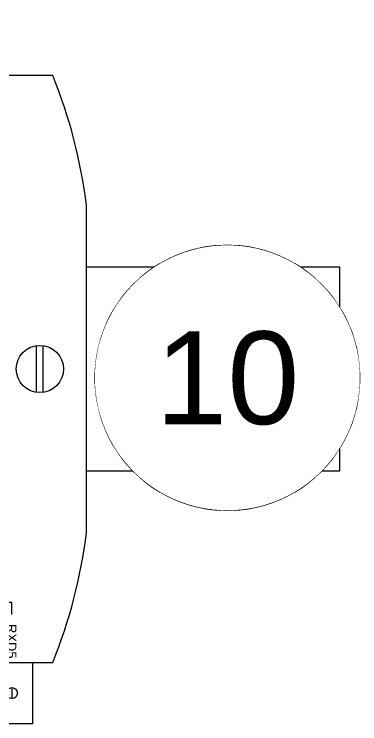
# Model space of a CAD drawing. Header units: inches. Extents: x -228 to 241, y -155 to 115.
# Drawn here: x -160.295 to -157.966, y 69.649 to 74.432 of the extents above; entities that cross this region are included whole.
import ezdxf
from ezdxf.enums import TextEntityAlignment as Align

# ---------------------------------------------------------------- set-up
doc = ezdxf.new("R2010")
doc.units = ezdxf.units.IN
doc.header["$MEASUREMENT"] = 0
doc.set_wipeout_variables(frame=1)
for name, color, linetype in [('DIM', 1, 'Continuous'), ('DIN Rail', 6, 'Continuous'), ('ICP 7188E2', 9, 'Continuous'), ('PANEL WIRE', 5, 'Continuous')]:
    doc.layers.add(name, color=color, linetype=linetype)
doc.styles.add('ARIAL', font='arial.ttf')
doc.styles.add('Notes', font='arial.ttf', dxfattribs={"height": 0.125})

# ---------------------------------------------------------------- blocks, each defined once
blk = doc.blocks.new('ICP 7188E5')
at = {"layer": 'ICP 7188E2'}
for p, q in [((4.3699, 1.0546), (4.3699, -1.0546)), ((4.126, 0.9139), (4.2005, 0.9139)), ((4.126, 0.7733), (4.2005, 0.7733)), ((4.126, 0.6327), (4.2005, 0.6327)), ((4.126, 0.4921), (4.2005, 0.4921)), ((4.126, 0.3515), (4.2005, 0.3515)), ((4.126, 0.2109), (4.2005, 0.2109)), ((4.126, 0.0703), (4.2005, 0.0703)), ((4.126, -0.0703), (4.2005, -0.0703)), ((4.126, -0.2109), (4.2005, -0.2109)), ((4.126, -0.3515), (4.2005, -0.3515)), ((4.126, -0.4921), (4.2005, -0.4921)), ((4.126, -0.6327), (4.2005, -0.6327)), ((4.126, -0.7733), (4.2005, -0.7733)), ((4.126, -0.9139), (4.2005, -0.9139))]:
    blk.add_line(p, q, dxfattribs=at)
for centre in [(4.1632, 0.9139), (4.1632, 0.7733), (4.1632, 0.6327), (4.1632, 0.4921), (4.1632, 0.3515), (4.1632, 0.2109), (4.1632, 0.0703), (4.1632, -0.0703), (4.1632, -0.2109), (4.1632, -0.3515), (4.1632, -0.4921), (4.1632, -0.6327), (4.1632, -0.7733), (4.1632, -0.9139)]:
    blk.add_circle(centre, 0.0372, dxfattribs=at)
blk.add_wipeout([(3.9566, -1.1895), (3.9566, 1.1895), (3.08, 1.4173), (0.8766, 1.4173), (0, 1.1895), (0, 0.4219), (-0.4133, 0.4219), (-0.4133, -0.9843), (0, -0.9843), (0, -1.1895), (0.8766, -1.4173), (3.08, -1.4173)]).dxf.layer = 'ICP 7188E2'
for p, q in [((2.1359, 1.1254), (1.8207, 1.1254)), ((2.1359, 1.0794), (1.8207, 1.0794)), ((4.3699, 1.0546), (3.9566, 1.0546)), ((3.6333, 0.9139), (3.5516, 0.9139)), ((3.5516, 0.9139), (3.5516, 0.7707)), ((3.5516, 0.5064), (3.5516, 0.3515)), ((-0.4133, 0.4219), (-0.4133, -0.9843)), ((-0.4133, 0.4219), (0, 0.4219)), ((3.6333, 0.3515), (3.5516, 0.3515)), ((3.5516, 0.3515), (3.5516, 0.138)), ((-0.1694, 0.2812), (-0.2439, 0.2812)), ((0.3233, 0.2812), (0.405, 0.2812)), ((0.405, 0.2812), (0.405, 0.2083)), ((-0.1694, 0.1406), (-0.2439, 0.1406)), ((-0.1694, 0), (-0.2439, 0)), ((0.405, -0.0559), (0.405, -0.1406)), ((-0.1694, -0.1406), (-0.2439, -0.1406)), ((0.405, -0.1406), (0.3233, -0.1406)), ((3.5516, -0.1263), (3.5516, -0.3515)), ((-0.1694, -0.2812), (-0.2439, -0.2812)), ((3.6333, -0.3515), (3.5516, -0.3515)), ((3.5516, -0.3515), (3.5516, -0.4947)), ((-0.1694, -0.4218), (-0.2439, -0.4218)), ((-0.1694, -0.5624), (-0.2439, -0.5624)), ((-0.1694, -0.703), (-0.2439, -0.703)), ((3.5516, -0.759), (3.5516, -0.9139)), ((-0.1694, -0.8436), (-0.2439, -0.8436)), ((3.5516, -0.9139), (3.6333, -0.9139)), ((-0.4133, -0.9843), (0, -0.9843)), ((2.1359, -1.0794), (1.8207, -1.0794)), ((4.3699, -1.0546), (3.9566, -1.0546)), ((2.1359, -1.1254), (1.8207, -1.1254))]:
    blk.add_line(p, q, dxfattribs=at)
for points in [[(3.08, 1.4173), (0.8766, 1.4173)], [(0, 1.1895), (0, -1.1895)], [(3.9566, -1.1895), (3.9566, 1.1895)], [(0.8766, -1.4173), (3.08, -1.4173)]]:
    blk.add_lwpolyline(points, dxfattribs=at)
for centre, radius in [((1.9783, 1.1024), 0.1593), ((-0.2066, 0.2812), 0.0372), ((-0.2066, 0.1406), 0.0372), ((-0.2066, 0), 0.0372), ((-0.2066, -0.1406), 0.0372), ((-0.2066, -0.2812), 0.0372), ((-0.2066, -0.4218), 0.0372), ((-0.2066, -0.5624), 0.0372), ((-0.2066, -0.703), 0.0372), ((-0.2066, -0.8436), 0.0372), ((1.9783, -1.1024), 0.1593)]:
    blk.add_circle(centre, radius, dxfattribs=at)
for centre, start, end in [((1.324, -2.1045), 97.2401, 111.897), ((2.6326, -2.1045), 68.103, 82.7599), ((1.324, 2.1045), 248.103, 262.7599), ((2.6326, 2.1045), 277.2401, 291.897)]:
    blk.add_arc(centre, 3.5501, start, end, dxfattribs=at)
at = {"layer": 'ICP 7188E2', "style": 'ARIAL'}
for s, p in [('RXD5', (3.6972, 0.9136)), ('TXD5', (3.6972, 0.773)), ('RTS5', (3.6972, 0.6327)), ('CTS5', (3.6972, 0.4921)), ('GND', (3.6972, 0.3512)), ('CTS1', (0.0479, 0.2812)), ('RXD4', (3.6972, 0.2106)), ('RTS1', (0.0479, 0.1406)), ('TXD4', (3.6972, 0.07)), ('RXD1', (0.0479, 0)), ('RTS4', (3.6972, -0.0703)), ('TXD1', (0.0479, -0.1406)), ('CTS4', (3.6972, -0.2109)), ('INIT', (0.0479, -0.2812)), ('GND', (3.6972, -0.3518)), ('D2+', (0.0479, -0.4218)), ('RXD3', (3.6972, -0.4924)), ('D2-', (0.0479, -0.5624)), ('TXD3', (3.6972, -0.633)), ('(R)Vs+', (0.0479, -0.703)), ('RTS3', (3.6972, -0.7733)), ('(B)GND', (0.0479, -0.8436)), ('CTS3', (3.6972, -0.9139))]:
    blk.add_text(s, height=0.0625, dxfattribs=at).set_placement(p, align=Align.MIDDLE_LEFT)
for s, p in [('E1', (0.405, 0.7757)), ('COM5', (3.5516, 0.6327)), ('COM1', (0.405, 0.0703)), ('COM4', (3.5515, 0)), ('COM2', (0.405, -0.4921)), ('COM3', (3.5516, -0.6327))]:
    blk.add_text(s, height=0.0625, rotation=270, dxfattribs=at).set_placement(p, align=Align.MIDDLE_CENTER)
blk = doc.blocks.new('ITEM BALLOON')
blk.add_lwpolyline([(-0.00561, 0.17854), (-0.01681, 0.17783), (-0.02794, 0.17642), (-0.03897, 0.17432), (-0.04983, 0.17153), (-0.06051, 0.16806), (-0.07094, 0.16393), (-0.08109, 0.15915), (-0.09093, 0.15375), (-0.1004, 0.14774), (-0.10948, 0.14114), (-0.11813, 0.13399), (-0.12631, 0.12631), (-0.13399, 0.11813), (-0.14114, 0.10948), (-0.14774, 0.1004), (-0.15375, 0.09093), (-0.15915, 0.08109), (-0.16393, 0.07094), (-0.16806, 0.06051), (-0.17153, 0.04983), (-0.17432, 0.03897), (-0.17642, 0.02794), (-0.17783, 0.01681), (-0.17854, 0.00561), (-0.17854, -0.00561), (-0.17783, -0.01681), (-0.17642, -0.02794), (-0.17432, -0.03897), (-0.17153, -0.04983), (-0.16806, -0.06051), (-0.16393, -0.07094), (-0.15915, -0.08109), (-0.15375, -0.09093), (-0.14774, -0.1004), (-0.14114, -0.10948), (-0.13399, -0.11813), (-0.12631, -0.12631), (-0.11813, -0.13399), (-0.10948, -0.14114), (-0.1004, -0.14774), (-0.09093, -0.15375), (-0.08109, -0.15915), (-0.07094, -0.16393), (-0.06051, -0.16806), (-0.04983, -0.17153), (-0.03897, -0.17432), (-0.02794, -0.17642), (-0.01681, -0.17783), (-0.00561, -0.17854), (0.00561, -0.17854), (0.01681, -0.17783), (0.02794, -0.17642), (0.03897, -0.17432), (0.04983, -0.17153), (0.06051, -0.16806), (0.07094, -0.16393), (0.08109, -0.15915), (0.09093, -0.15375), (0.1004, -0.14774), (0.10948, -0.14114), (0.11813, -0.13399), (0.12631, -0.12631), (0.13399, -0.11813), (0.14114, -0.10948), (0.14774, -0.1004), (0.15375, -0.09093), (0.15915, -0.08109), (0.16393, -0.07094), (0.16806, -0.06051), (0.17153, -0.04983), (0.17432, -0.03897), (0.17642, -0.02794), (0.17783, -0.01681), (0.17854, -0.00561), (0.17854, 0.00561), (0.17783, 0.01681), (0.17642, 0.02794), (0.17432, 0.03897), (0.17153, 0.04983), (0.16806, 0.06051), (0.16393, 0.07094), (0.15915, 0.08109), (0.15375, 0.09093), (0.14774, 0.1004), (0.14114, 0.10948), (0.13399, 0.11813), (0.12631, 0.12631), (0.11813, 0.13399), (0.10948, 0.14114), (0.1004, 0.14774), (0.09093, 0.15375), (0.08109, 0.15915), (0.07094, 0.16393), (0.06051, 0.16806), (0.04983, 0.17153), (0.03897, 0.17432), (0.02794, 0.17642), (0.01681, 0.17783), (0.00561, 0.17854)], close=True)
blk.add_wipeout([(-0.00561, 0.17854), (-0.01681, 0.17783), (-0.02794, 0.17642), (-0.03897, 0.17432), (-0.04983, 0.17153), (-0.06051, 0.16806), (-0.07094, 0.16393), (-0.08109, 0.15915), (-0.09093, 0.15375), (-0.1004, 0.14774), (-0.10948, 0.14114), (-0.11813, 0.13399), (-0.12631, 0.12631), (-0.13399, 0.11813), (-0.14114, 0.10948), (-0.14774, 0.1004), (-0.15375, 0.09093), (-0.15915, 0.08109), (-0.16393, 0.07094), (-0.16806, 0.06051), (-0.17153, 0.04983), (-0.17432, 0.03897), (-0.17642, 0.02794), (-0.17783, 0.01681), (-0.17854, 0.00561), (-0.17854, -0.00561), (-0.17783, -0.01681), (-0.17642, -0.02794), (-0.17432, -0.03897), (-0.17153, -0.04983), (-0.16806, -0.06051), (-0.16393, -0.07094), (-0.15915, -0.08109), (-0.15375, -0.09093), (-0.14774, -0.1004), (-0.14114, -0.10948), (-0.13399, -0.11813), (-0.12631, -0.12631), (-0.11813, -0.13399), (-0.10948, -0.14114), (-0.1004, -0.14774), (-0.09093, -0.15375), (-0.08109, -0.15915), (-0.07094, -0.16393), (-0.06051, -0.16806), (-0.04983, -0.17153), (-0.03897, -0.17432), (-0.02794, -0.17642), (-0.01681, -0.17783), (-0.00561, -0.17854), (0.00561, -0.17854), (0.01681, -0.17783), (0.02794, -0.17642), (0.03897, -0.17432), (0.04983, -0.17153), (0.06051, -0.16806), (0.07094, -0.16393), (0.08109, -0.15915), (0.09093, -0.15375), (0.1004, -0.14774), (0.10948, -0.14114), (0.11813, -0.13399), (0.12631, -0.12631), (0.13399, -0.11813), (0.14114, -0.10948), (0.14774, -0.1004), (0.15375, -0.09093), (0.15915, -0.08109), (0.16393, -0.07094), (0.16806, -0.06051), (0.17153, -0.04983), (0.17432, -0.03897), (0.17642, -0.02794), (0.17783, -0.01681), (0.17854, -0.00561), (0.17854, 0.00561), (0.17783, 0.01681), (0.17642, 0.02794), (0.17432, 0.03897), (0.17153, 0.04983), (0.16806, 0.06051), (0.16393, 0.07094), (0.15915, 0.08109), (0.15375, 0.09093), (0.14774, 0.1004), (0.14114, 0.10948), (0.13399, 0.11813), (0.12631, 0.12631), (0.11813, 0.13399), (0.10948, 0.14114), (0.1004, 0.14774), (0.09093, 0.15375), (0.08109, 0.15915), (0.07094, 0.16393), (0.06051, 0.16806), (0.04983, 0.17153), (0.03897, 0.17432), (0.02794, 0.17642), (0.01681, 0.17783), (0.00561, 0.17854)])
at = {"style": 'Notes'}
blk.add_attdef('X', text='', height=0.125, dxfattribs=at).set_placement((0, 0), align=Align.MIDDLE_CENTER)

msp = doc.modelspace()

# ---------------------------------------------------------------- linework, layer by layer
at = {"layer": 'DIN Rail'}
msp.add_lwpolyline([(-158.103235, 72.72929), (-158.103235, 71.351339), (-164.103545, 71.351339), (-164.103545, 72.72929)], close=True, dxfattribs=at)

# ---------------------------------------------------------------- next in the draw order: block references
at = {"layer": 'DIM'}
ref = msp.add_blockref('ITEM BALLOON', (-158.858817, 71.980981), dxfattribs=dict(at, xscale=5, yscale=5, zscale=5))
ref.add_attrib('X', '10', dxfattribs={"height": 0.625, "style": 'Notes'}).set_placement((-158.858817, 71.980981), align=Align.MIDDLE_CENTER)
at = {"layer": 'PANEL WIRE', "rotation": 270}
msp.add_blockref('ICP 7188E5', (-161.224802, 74.018667), dxfattribs=at)

doc.saveas('drawing.dxf')
